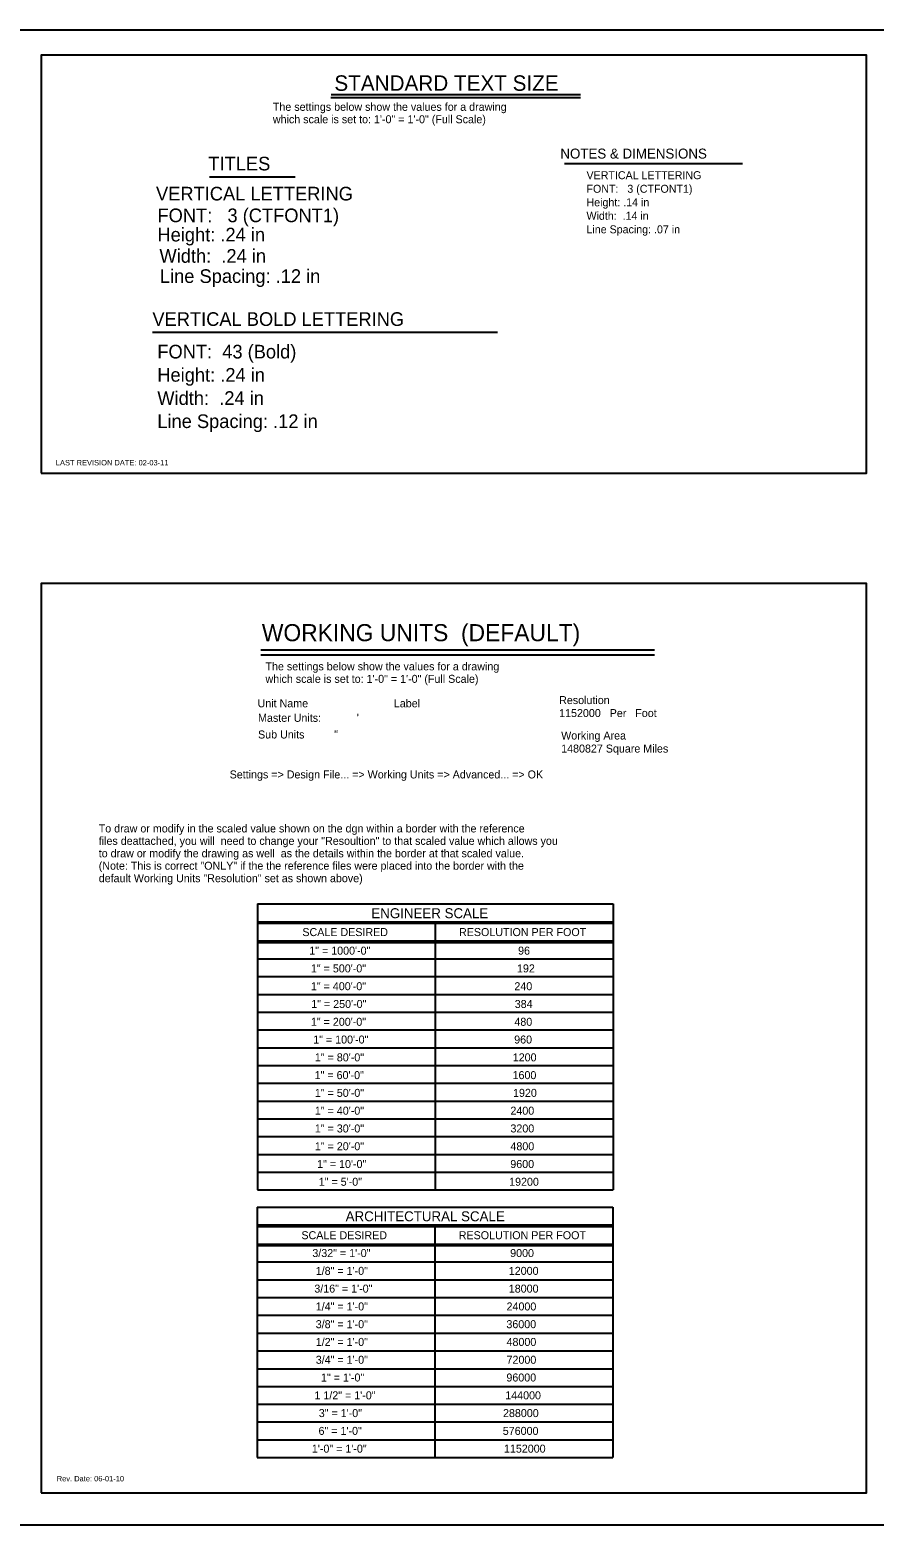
# Model space of a CAD drawing. Extents: x 0 to 3.76, y 0 to 2.19.
# Drawn here: x 1.258 to 2.494, y 0 to 2.19 of the extents above; entities that cross this region are included whole.
import ezdxf

# ---------------------------------------------------------------- set-up
doc = ezdxf.new("R2010")
doc.units = 0
for name, color, linetype in [('14 Ramp Anno', 7, 'Continuous'), ('214 Text and Titles', 7, 'Continuous'), ('247 Not Assigned', 7, 'Continuous'), ('58 Soundwalls', 7, 'Continuous')]:
    doc.layers.add(name, color=color, linetype=linetype)

msp = doc.modelspace()

# ---------------------------------------------------------------- linework, layer by layer
at = {"layer": '14 Ramp Anno'}
for p, q in [((2.0411, 1.9943), (2.3018, 1.9943)), ((1.521, 1.9749), (1.6349, 1.9749)), ((1.521, 1.9749), (1.6467, 1.9749)), ((1.4376, 1.7473), (1.9431, 1.7473))]:
    msp.add_line(p, q, dxfattribs=at)
at = {"layer": '247 Not Assigned'}
for points in [[(0, 2.1899), (3.7581, 2.1899), (3.7581, 0), (0, 0)], [(1.2747, 1.5406), (2.4834, 1.5406), (2.4834, 2.1528), (1.2747, 2.1528)], [(1.2747, 0.0474), (2.4834, 0.0474), (2.4834, 1.379), (1.2747, 1.379)]]:
    msp.add_lwpolyline(points, close=True, dxfattribs=at)
at = {"layer": '58 Soundwalls'}
for p, q in [((1.6989, 2.0909), (2.0647, 2.0909)), ((1.6993, 2.0954), (2.0644, 2.0954)), ((1.5966, 1.282), (2.1731, 1.282)), ((1.5966, 1.2746), (2.1731, 1.2746)), ((1.5914, 0.9097), (1.5914, 0.4909)), ((1.5914, 0.9097), (2.1122, 0.9097)), ((2.1122, 0.9097), (2.1122, 0.4909)), ((1.5914, 0.8837), (2.1122, 0.8837)), ((1.5914, 0.8815), (2.1122, 0.8815)), ((1.8518, 0.8815), (1.8518, 0.4909)), ((1.5914, 0.8555), (2.1122, 0.8555)), ((1.5914, 0.8533), (2.1122, 0.8533)), ((1.5914, 0.8294), (2.1122, 0.8294)), ((1.5914, 0.8034), (2.1122, 0.8034)), ((1.5914, 0.7773), (2.1122, 0.7773)), ((1.5914, 0.7513), (2.1122, 0.7513)), ((1.5914, 0.7253), (2.1122, 0.7253)), ((1.5914, 0.6992), (2.1122, 0.6992)), ((1.5914, 0.6732), (2.1122, 0.6732)), ((1.5914, 0.6471), (2.1122, 0.6471)), ((1.5914, 0.6211), (2.1122, 0.6211)), ((1.5914, 0.595), (2.1122, 0.595)), ((1.5914, 0.569), (2.1122, 0.569)), ((1.5914, 0.543), (2.1122, 0.543)), ((1.5914, 0.5169), (2.1122, 0.5169)), ((1.5914, 0.4909), (2.1122, 0.4909)), ((1.591, 0.4657), (1.591, 0.0989)), ((1.591, 0.4657), (2.1119, 0.4657)), ((2.1119, 0.4657), (2.1119, 0.0989)), ((1.591, 0.4397), (2.1119, 0.4397)), ((1.591, 0.4375), (2.1119, 0.4375)), ((1.8514, 0.4375), (1.8514, 0.0989)), ((1.591, 0.4114), (2.1119, 0.4114)), ((1.591, 0.4093), (2.1119, 0.4093)), ((1.591, 0.3854), (2.1119, 0.3854)), ((1.591, 0.3594), (2.1119, 0.3594)), ((1.591, 0.3333), (2.1119, 0.3333)), ((1.591, 0.3073), (2.1119, 0.3073)), ((1.591, 0.2812), (2.1119, 0.2812)), ((1.591, 0.2552), (2.1119, 0.2552)), ((1.591, 0.2291), (2.1119, 0.2291)), ((1.591, 0.2031), (2.1119, 0.2031)), ((1.591, 0.1771), (2.1119, 0.1771)), ((1.591, 0.151), (2.1119, 0.151)), ((1.591, 0.125), (2.1119, 0.125)), ((1.591, 0.0989), (2.1119, 0.0989))]:
    msp.add_line(p, q, dxfattribs=at)

# ---------------------------------------------------------------- texts
at = {"layer": '214 Text and Titles'}
for s, height, p in [('STANDARD TEXT SIZE', 0.022663, (1.7041, 2.1007)), (' NOTES & DIMENSIONS', 0.014583, (2.0296, 2.0015)), ('TITLES', 0.02, (1.5196, 1.9841)), ('VERTICAL LETTERING', 0.011667, (2.0733, 1.9713)), ('VERTICAL LETTERING', 0.02, (1.4429, 1.9401)), ('FONT:   3 (CTFONT1)', 0.011667, (2.0733, 1.9514)), ('FONT:   3 (CTFONT1)', 0.02, (1.445, 1.9083)), ('Height: .14 in', 0.011667, (2.0733, 1.9316)), ('Width:  .14 in', 0.011667, (2.0733, 1.9118)), ('Height: .24 in', 0.02, (1.445, 1.8801)), ('Line Spacing: .07 in', 0.011667, (2.0733, 1.892)), ('Width:  .24 in', 0.02, (1.4479, 1.8489)), ('Line Spacing: .12 in', 0.02, (1.4486, 1.8193)), ('VERTICAL BOLD LETTERING', 0.02, (1.4376, 1.7564)), ('FONT:  43 (Bold)', 0.02, (1.4448, 1.7087)), ('Height: .24 in', 0.02, (1.4448, 1.6747)), ('Width:  .24 in', 0.02, (1.4448, 1.6407)), ('Line Spacing: .12 in', 0.02, (1.4448, 1.6068)), ('LAST REVISION DATE: 02-03-11', 0.007931, (1.2962, 1.5521)), ("Master Units:            '", 0.011719, (1.5923, 1.1765)), ('1152000   Per   Foot', 0.011719, (2.0332, 1.1835)), ('Sub Units          "', 0.011719, (1.5923, 1.1521)), ('Working Area', 0.011719, (2.0362, 1.1506)), ('1480827 Square Miles', 0.011719, (2.0362, 1.1315)), ('Settings => Design File... => Working Units => Advanced... => OK', 0.011719, (1.5507, 1.0936)), ('ENGINEER SCALE', 0.014583, (1.7582, 0.8889)), ('SCALE DESIRED', 0.011719, (1.6572, 0.8627)), ('RESOLUTION PER FOOT', 0.011719, (1.8866, 0.8627)), ('1" = 1000\'-0"', 0.011719, (1.6673, 0.8355)), ('96', 0.01172, (1.9731, 0.8355)), ('1" = 500\'-0"', 0.011719, (1.6697, 0.8095)), ('192', 0.01172, (1.9715, 0.8095)), ('1" = 400\'-0"', 0.011719, (1.6697, 0.7834)), ('240', 0.01172, (1.9677, 0.7834)), ('1" = 250\'-0"', 0.011719, (1.6702, 0.7574)), ('384', 0.01172, (1.9682, 0.7574)), ('1" = 200\'-0"', 0.011719, (1.6697, 0.7313)), ('480', 0.01172, (1.9677, 0.7313)), ('1" = 100\'-0"', 0.011719, (1.6731, 0.7053)), ('960', 0.01172, (1.9674, 0.7053)), ('1" = 80\'-0"', 0.011719, (1.6755, 0.6792)), ('1200', 0.01172, (1.9653, 0.6792)), ('1" = 60\'-0"', 0.011719, (1.6752, 0.6532)), ('1600', 0.01172, (1.965, 0.6532)), ('1" = 50\'-0"', 0.011719, (1.6755, 0.6272)), ('1920', 0.01172, (1.9657, 0.6272)), ('1" = 40\'-0"', 0.011719, (1.6755, 0.6011)), ('2400', 0.01172, (1.9619, 0.6011)), ('1" = 30\'-0"', 0.011719, (1.6755, 0.5751)), ('3200', 0.01172, (1.9619, 0.5751)), ('1" = 20\'-0"', 0.011719, (1.6755, 0.549)), ('4800', 0.01172, (1.9619, 0.549)), ('1" = 10\'-0"', 0.011719, (1.6788, 0.523)), ('9600', 0.01172, (1.9617, 0.523)), ('1" = 5\'-0"', 0.01172, (1.6812, 0.497)), ('19200', 0.01172, (1.96, 0.497)), ('ARCHITECTURAL SCALE', 0.014583, (1.7206, 0.445)), ('SCALE DESIRED', 0.011719, (1.6558, 0.4187)), ('RESOLUTION PER FOOT', 0.011719, (1.8862, 0.4187)), ('3/32" = 1\'-0"', 0.011719, (1.6718, 0.3926)), ('9000', 0.01172, (1.9615, 0.3926)), ('1/8" = 1\'-0"', 0.011719, (1.6768, 0.3665)), ('12000', 0.01172, (1.9595, 0.3665)), ('3/16" = 1\'-0"', 0.011719, (1.6747, 0.3405)), ('18000', 0.01172, (1.9595, 0.3405)), ('1/4" = 1\'-0"', 0.011719, (1.6768, 0.3144)), ('24000', 0.01172, (1.9562, 0.3144)), ('3/8" = 1\'-0"', 0.011719, (1.6768, 0.2884)), ('36000', 0.01172, (1.956, 0.2884)), ('1/2" = 1\'-0"', 0.011719, (1.6768, 0.2624)), ('48000', 0.01172, (1.9562, 0.2624)), ('3/4" = 1\'-0"', 0.011719, (1.6768, 0.2363)), ('72000', 0.01172, (1.9562, 0.2363)), ('1" = 1\'-0"', 0.01172, (1.6845, 0.2103)), ('96000', 0.01172, (1.956, 0.2103)), ('1 1/2" = 1\'-0"', 0.011719, (1.6749, 0.1842)), ('144000', 0.01172, (1.9543, 0.1842)), ('3" = 1\'-0"', 0.01172, (1.6812, 0.1582)), ('288000', 0.01172, (1.951, 0.1582)), ('6" = 1\'-0"', 0.01172, (1.6809, 0.1321)), ('576000', 0.01172, (1.9507, 0.1321)), ('1\'-0" = 1\'-0"', 0.011719, (1.6711, 0.1061)), ('1152000', 0.01172, (1.9524, 0.1061)), ('Rev. Date: 06-01-10', 0.007931, (1.2975, 0.0641))]:
    msp.add_text(s, height=height, dxfattribs=at).set_placement(p)
at = {"layer": '58 Soundwalls'}
for s, height, p in [('The settings below show the values for a drawing ', 0.011719, (1.614, 2.0714)), ('which scale is set to: 1\'-0" = 1\'-0" (Full Scale)', 0.011719, (1.614, 2.0532)), ('WORKING UNITS  (DEFAULT)', 0.025, (1.5979, 1.2946)), ('The settings below show the values for a drawing ', 0.011719, (1.6032, 1.2519)), ('which scale is set to: 1\'-0" = 1\'-0" (Full Scale)', 0.011719, (1.6032, 1.2336)), ('Unit Name', 0.01172, (1.5916, 1.1978)), ('Label', 0.01172, (1.7912, 1.1978)), ('Resolution', 0.01172, (2.0332, 1.2025)), ('files deattached, you will  need to change your "Resoultion" to that scaled value which allows you', 0.011719, (1.359, 0.9963)), ('To draw or modify in the scaled value shown on the dgn within a border with the reference', 0.011719, (1.359, 1.0145)), ('to draw or modify the drawing as well  as the details within the border at that scaled value.', 0.011719, (1.359, 0.9781)), ('(Note: This is correct "ONLY" if the the reference files were placed into the border with the', 0.011719, (1.359, 0.9599)), ('default Working Units "Resolution" set as shown above)', 0.011719, (1.359, 0.9416))]:
    msp.add_text(s, height=height, dxfattribs=at).set_placement(p)

doc.saveas('drawing.dxf')
